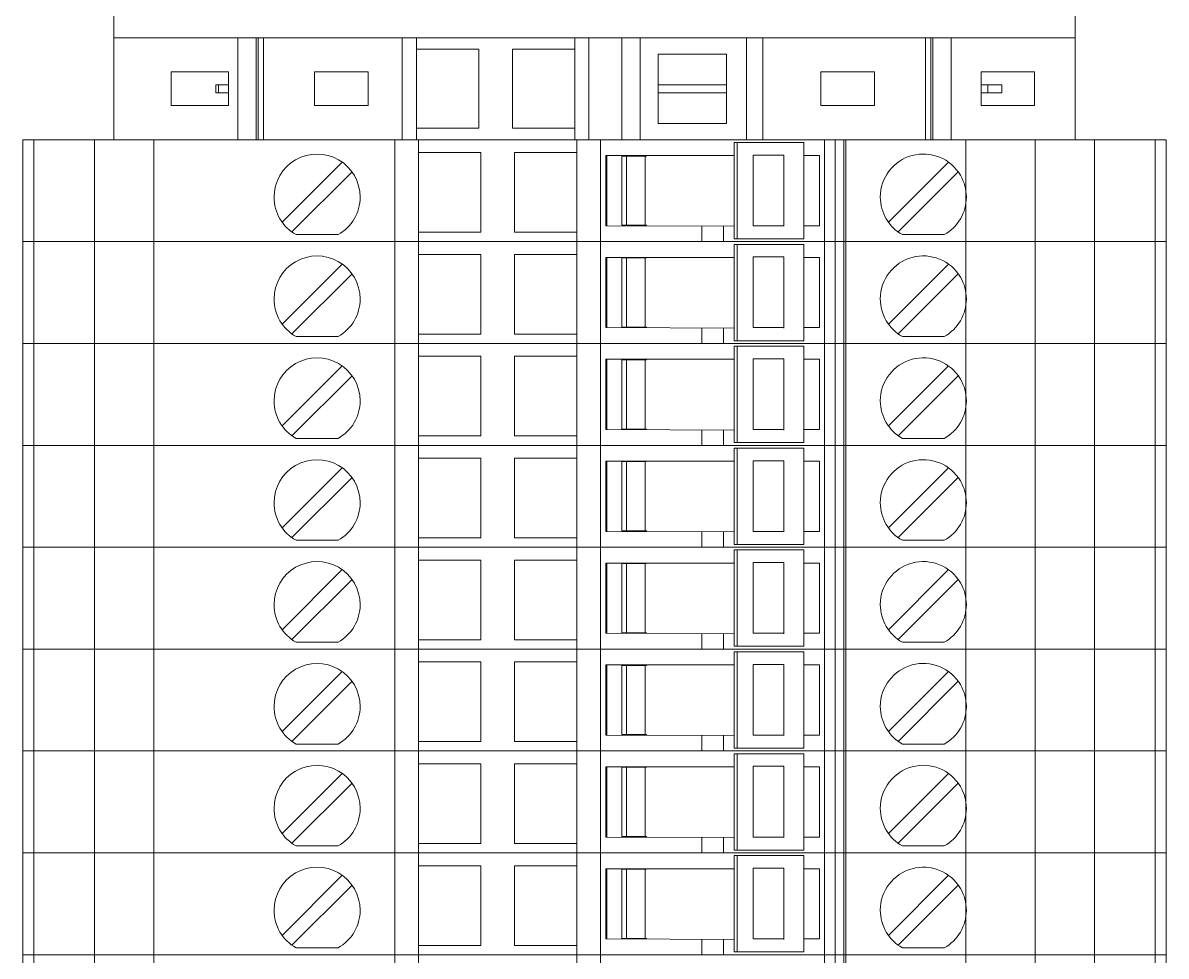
# Model space of a CAD drawing. Header units: millimetres. Extents: x 1880 to 4113, y 771 to 2990.
# Drawn here: x 3131.2 to 3189, y 1648.5 to 1695.7 of the extents above; entities that cross this region are included whole.
import ezdxf

# ---------------------------------------------------------------- set-up
doc = ezdxf.new("R2010")
doc.units = ezdxf.units.MM
doc.layers.add('000-PI-Oprema', color=30, linetype='Continuous', lineweight=5)

msp = doc.modelspace()

# ---------------------------------------------------------------- linework, layer by layer
at = {"color": 0, "linetype": 'ByBlock', "lineweight": 0, "ltscale": 0.25}
msp.add_lwpolyline([(3135.772, 1697.113), (3135.772, 1689.763), (3184.372, 1689.763), (3184.372, 1697.113), (3135.772, 1697.113)], dxfattribs=at)
at = {"layer": '000-PI-Oprema', "color": 0, "linetype": 'ByBlock', "lineweight": 0}
for p, q in [((3135.772, 1697.113), (3135.772, 1689.763)), ((3184.372, 1689.763), (3184.372, 1697.113)), ((3142.037, 1694.913), (3135.772, 1694.913)), ((3142.037, 1689.763), (3142.037, 1694.913)), ((3142.974, 1694.913), (3142.037, 1694.913)), ((3142.974, 1689.763), (3142.974, 1694.913)), ((3143.074, 1694.913), (3142.974, 1694.913)), ((3143.074, 1694.913), (3143.074, 1689.763)), ((3143.332, 1694.913), (3143.074, 1694.913)), ((3143.332, 1694.913), (3143.332, 1689.763)), ((3150.353, 1694.913), (3143.332, 1694.913)), ((3150.353, 1694.913), (3151.072, 1694.913)), ((3150.353, 1689.763), (3150.353, 1694.913)), ((3151.072, 1694.338), (3151.072, 1694.913)), ((3151.072, 1694.913), (3159.072, 1694.913)), ((3159.072, 1694.913), (3159.072, 1694.338)), ((3159.072, 1694.913), (3159.79, 1694.913)), ((3159.79, 1694.913), (3161.462, 1694.913)), ((3159.79, 1689.763), (3159.79, 1694.913)), ((3162.387, 1694.913), (3161.462, 1694.913)), ((3161.462, 1694.913), (3161.462, 1689.763)), ((3167.761, 1694.913), (3162.387, 1694.913)), ((3162.387, 1694.913), (3162.387, 1689.763)), ((3167.761, 1694.913), (3167.761, 1689.763)), ((3168.582, 1694.913), (3167.761, 1694.913)), ((3168.582, 1689.763), (3168.582, 1694.913)), ((3168.582, 1694.913), (3176.812, 1694.913)), ((3176.812, 1694.913), (3176.812, 1689.763)), ((3176.812, 1694.913), (3177.07, 1694.913)), ((3177.07, 1689.763), (3177.07, 1694.913)), ((3177.07, 1694.913), (3177.17, 1694.913)), ((3178.107, 1694.913), (3177.17, 1694.913)), ((3177.17, 1689.763), (3177.17, 1694.913)), ((3178.107, 1694.913), (3184.372, 1694.913)), ((3178.107, 1689.763), (3178.107, 1694.913)), ((3151.072, 1690.338), (3151.072, 1694.338)), ((3151.072, 1694.338), (3154.222, 1694.338)), ((3154.222, 1694.338), (3154.222, 1690.338)), ((3155.922, 1694.338), (3159.072, 1694.338)), ((3155.922, 1690.338), (3155.922, 1694.338)), ((3159.072, 1694.338), (3159.072, 1690.338)), ((3163.297, 1694.088), (3166.747, 1694.088)), ((3163.297, 1692.538), (3163.297, 1694.088)), ((3166.747, 1694.088), (3166.747, 1692.538)), ((3138.672, 1691.488), (3138.672, 1693.188)), ((3138.672, 1693.188), (3141.572, 1693.188)), ((3141.572, 1693.188), (3141.572, 1692.538)), ((3145.922, 1693.188), (3148.622, 1693.188)), ((3145.922, 1691.488), (3145.922, 1693.188)), ((3148.622, 1693.188), (3148.622, 1691.488)), ((3171.522, 1693.188), (3174.222, 1693.188)), ((3171.522, 1691.488), (3171.522, 1693.188)), ((3174.222, 1693.188), (3174.222, 1691.488)), ((3179.622, 1692.538), (3179.622, 1693.188)), ((3179.622, 1693.188), (3182.322, 1693.188)), ((3182.322, 1693.188), (3182.322, 1691.488)), ((3141.057, 1692.538), (3140.927, 1692.538)), ((3140.927, 1692.138), (3140.927, 1692.538)), ((3141.057, 1692.538), (3141.057, 1692.138)), ((3141.057, 1692.538), (3141.572, 1692.538)), ((3141.572, 1692.538), (3141.572, 1692.138)), ((3163.297, 1692.538), (3166.747, 1692.538)), ((3163.297, 1692.138), (3163.297, 1692.538)), ((3166.747, 1692.538), (3166.747, 1692.138)), ((3179.622, 1692.138), (3179.622, 1692.538)), ((3179.622, 1692.538), (3179.957, 1692.538)), ((3179.957, 1692.538), (3179.957, 1692.138)), ((3180.657, 1692.538), (3179.957, 1692.538)), ((3180.657, 1692.538), (3180.657, 1692.138)), ((3141.057, 1692.138), (3140.927, 1692.138)), ((3141.057, 1692.138), (3141.572, 1692.138)), ((3141.572, 1692.138), (3141.572, 1691.488)), ((3163.297, 1692.138), (3166.747, 1692.138)), ((3163.297, 1690.588), (3163.297, 1692.138)), ((3166.747, 1692.138), (3166.747, 1690.588)), ((3179.622, 1692.138), (3179.957, 1692.138)), ((3179.622, 1691.488), (3179.622, 1692.138)), ((3180.657, 1692.138), (3179.957, 1692.138)), ((3141.572, 1691.488), (3138.672, 1691.488)), ((3148.622, 1691.488), (3145.922, 1691.488)), ((3174.222, 1691.488), (3171.522, 1691.488)), ((3182.322, 1691.488), (3179.622, 1691.488)), ((3154.222, 1690.338), (3151.072, 1690.338)), ((3151.072, 1689.763), (3151.072, 1690.338)), ((3159.072, 1690.338), (3155.922, 1690.338)), ((3159.072, 1690.338), (3159.072, 1689.763)), ((3166.747, 1690.588), (3163.297, 1690.588)), ((3131.172, 1689.763), (3131.855, 1689.763)), ((3131.172, 1689.763), (3149.972, 1689.763)), ((3131.172, 1689.763), (3131.172, 1684.613)), ((3131.719, 1684.613), (3131.719, 1689.763)), ((3134.796, 1689.763), (3134.796, 1684.613)), ((3137.796, 1689.763), (3137.796, 1684.613)), ((3142.974, 1689.763), (3142.037, 1689.763)), ((3143.074, 1689.763), (3142.974, 1689.763)), ((3143.332, 1689.763), (3143.074, 1689.763)), ((3149.972, 1689.763), (3151.172, 1689.763)), ((3149.972, 1689.763), (3149.972, 1684.613)), ((3150.353, 1689.763), (3151.072, 1689.763)), ((3151.172, 1689.763), (3151.172, 1689.763)), ((3159.172, 1689.763), (3151.172, 1689.763)), ((3151.172, 1689.763), (3151.172, 1684.613)), ((3159.172, 1689.763), (3159.172, 1689.763)), ((3159.172, 1689.763), (3160.372, 1689.763)), ((3159.172, 1684.613), (3159.172, 1689.763)), ((3160.372, 1689.763), (3178.572, 1689.763)), ((3160.372, 1684.613), (3160.372, 1689.763)), ((3164.972, 1689.763), (3164.972, 1689.763)), ((3167.13, 1689.623), (3167.288, 1689.623)), ((3167.13, 1689.623), (3167.13, 1688.938)), ((3167.288, 1684.753), (3167.288, 1689.623)), ((3167.288, 1689.623), (3170.659, 1689.623)), ((3170.022, 1689.763), (3170.022, 1689.763)), ((3170.659, 1689.623), (3170.659, 1689.623)), ((3170.659, 1689.623), (3170.659, 1684.753)), ((3171.702, 1689.763), (3171.702, 1684.613)), ((3172.245, 1684.613), (3172.245, 1689.763)), ((3172.672, 1689.763), (3172.672, 1689.763)), ((3172.672, 1684.613), (3172.672, 1689.763)), ((3172.772, 1689.763), (3172.772, 1684.613)), ((3188.972, 1689.763), (3178.572, 1689.763)), ((3178.848, 1689.763), (3178.848, 1684.613)), ((3182.348, 1689.763), (3182.348, 1684.613)), ((3185.348, 1689.763), (3185.348, 1684.613)), ((3188.424, 1684.613), (3188.424, 1689.763)), ((3188.972, 1689.763), (3188.972, 1684.613)), ((3151.172, 1689.113), (3151.172, 1689.113)), ((3151.172, 1689.113), (3154.322, 1689.113)), ((3154.322, 1689.113), (3154.322, 1689.113)), ((3154.322, 1689.113), (3154.322, 1685.088)), ((3156.022, 1689.113), (3159.172, 1689.113)), ((3156.022, 1689.113), (3156.022, 1689.113)), ((3156.022, 1685.088), (3156.022, 1689.113)), ((3159.172, 1689.113), (3159.172, 1689.113)), ((3160.647, 1688.963), (3160.647, 1685.413)), ((3160.647, 1688.963), (3167.13, 1688.963)), ((3160.647, 1688.963), (3160.647, 1688.963)), ((3160.697, 1685.413), (3160.697, 1688.963)), ((3161.447, 1688.938), (3161.447, 1688.938)), ((3161.447, 1688.938), (3161.697, 1688.938)), ((3161.447, 1688.938), (3161.447, 1685.438)), ((3161.697, 1688.963), (3161.697, 1685.413)), ((3161.697, 1688.938), (3162.697, 1688.938)), ((3162.634, 1688.938), (3162.634, 1685.438)), ((3162.697, 1688.938), (3162.697, 1688.963)), ((3167.13, 1685.438), (3167.13, 1688.938)), ((3168.243, 1688.988), (3168.086, 1688.988)), ((3168.086, 1688.938), (3168.086, 1688.988)), ((3168.086, 1685.413), (3168.086, 1688.938)), ((3169.652, 1688.988), (3168.243, 1688.988)), ((3169.652, 1688.988), (3169.652, 1685.388)), ((3170.659, 1688.963), (3171.447, 1688.963)), ((3171.447, 1688.963), (3171.447, 1685.413)), ((3171.447, 1688.963), (3171.447, 1688.963)), ((3147.317, 1688.629), (3144.282, 1685.593)), ((3177.967, 1688.629), (3174.932, 1685.593)), ((3177.967, 1688.629), (3177.967, 1688.629)), ((3144.776, 1685.098), (3147.812, 1688.134)), ((3149.972, 1688.163), (3149.972, 1688.163)), ((3149.972, 1685.563), (3149.972, 1688.163)), ((3172.772, 1688.163), (3172.772, 1685.563)), ((3172.772, 1688.163), (3172.772, 1688.163)), ((3175.426, 1685.098), (3178.462, 1688.134)), ((3178.462, 1688.134), (3178.462, 1688.134)), ((3149.972, 1685.563), (3149.972, 1685.563)), ((3172.772, 1685.563), (3172.772, 1685.563)), ((3174.932, 1685.593), (3174.932, 1685.593)), ((3144.988, 1684.963), (3144.988, 1684.963)), ((3147.106, 1684.963), (3144.988, 1684.963)), ((3147.106, 1684.963), (3147.106, 1684.963)), ((3151.172, 1685.088), (3151.172, 1685.088)), ((3154.322, 1685.088), (3151.172, 1685.088)), ((3154.322, 1685.088), (3154.322, 1685.088)), ((3156.022, 1685.088), (3156.022, 1685.088)), ((3159.172, 1685.088), (3156.022, 1685.088)), ((3159.172, 1685.088), (3159.172, 1685.088)), ((3160.647, 1685.413), (3160.647, 1685.413)), ((3160.647, 1685.413), (3167.13, 1685.388)), ((3161.447, 1685.438), (3161.697, 1685.438)), ((3161.447, 1685.438), (3161.447, 1685.438)), ((3161.697, 1685.438), (3162.697, 1685.438)), ((3162.697, 1685.413), (3162.697, 1685.438)), ((3165.497, 1684.613), (3165.5, 1685.395)), ((3166.597, 1685.39), (3166.597, 1684.613)), ((3167.13, 1684.753), (3167.13, 1685.438)), ((3168.086, 1685.413), (3169.652, 1685.413)), ((3170.659, 1685.413), (3171.447, 1685.413)), ((3171.447, 1685.413), (3171.447, 1685.413)), ((3175.426, 1685.098), (3175.426, 1685.098)), ((3175.638, 1684.963), (3175.638, 1684.963)), ((3175.638, 1684.963), (3177.756, 1684.963)), ((3177.756, 1684.963), (3177.756, 1684.963)), ((3131.172, 1684.613), (3149.972, 1684.613)), ((3131.172, 1684.613), (3131.855, 1684.613)), ((3131.172, 1684.613), (3149.972, 1684.613)), ((3131.172, 1684.613), (3131.172, 1679.463)), ((3131.719, 1679.463), (3131.719, 1684.613)), ((3134.796, 1684.613), (3134.796, 1679.463)), ((3137.796, 1684.613), (3137.796, 1679.463)), ((3149.972, 1684.613), (3151.172, 1684.613)), ((3149.972, 1684.613), (3151.172, 1684.613)), ((3149.972, 1684.613), (3149.972, 1679.463)), ((3159.172, 1684.613), (3151.172, 1684.613)), ((3151.172, 1684.613), (3151.172, 1684.613)), ((3151.172, 1684.613), (3151.172, 1684.613)), ((3159.172, 1684.613), (3151.172, 1684.613)), ((3151.172, 1684.613), (3151.172, 1679.463)), ((3159.172, 1684.613), (3160.372, 1684.613)), ((3159.172, 1684.613), (3159.172, 1684.613)), ((3159.172, 1684.613), (3159.172, 1684.613)), ((3159.172, 1684.613), (3160.372, 1684.613)), ((3159.172, 1679.463), (3159.172, 1684.613)), ((3160.372, 1684.613), (3165.497, 1684.613)), ((3160.372, 1684.613), (3178.572, 1684.613)), ((3160.372, 1679.463), (3160.372, 1684.613)), ((3164.972, 1684.613), (3164.972, 1684.613)), ((3164.972, 1684.613), (3164.972, 1684.613)), ((3166.593, 1684.613), (3165.497, 1684.613)), ((3165.497, 1684.613), (3165.497, 1684.613)), ((3166.597, 1684.613), (3166.593, 1684.613)), ((3166.597, 1684.613), (3188.972, 1684.613)), ((3166.597, 1684.613), (3166.597, 1684.613)), ((3167.13, 1684.753), (3167.288, 1684.753)), ((3167.13, 1684.473), (3167.288, 1684.473)), ((3167.13, 1684.473), (3167.13, 1683.788)), ((3167.288, 1684.753), (3170.659, 1684.753)), ((3167.288, 1679.603), (3167.288, 1684.473)), ((3167.288, 1684.473), (3170.659, 1684.473)), ((3170.022, 1684.613), (3170.022, 1684.613)), ((3170.022, 1684.613), (3170.022, 1684.613)), ((3170.659, 1684.753), (3170.659, 1684.753)), ((3170.659, 1684.473), (3170.659, 1684.473)), ((3170.659, 1684.473), (3170.659, 1679.603)), ((3171.702, 1684.613), (3171.702, 1679.463)), ((3172.245, 1679.463), (3172.245, 1684.613)), ((3172.672, 1684.613), (3172.672, 1684.613)), ((3172.672, 1684.613), (3172.672, 1684.613)), ((3172.672, 1679.463), (3172.672, 1684.613)), ((3172.772, 1684.613), (3172.772, 1679.463)), ((3188.972, 1684.613), (3178.572, 1684.613)), ((3178.848, 1684.613), (3178.848, 1679.463)), ((3182.348, 1684.613), (3182.348, 1679.463)), ((3185.348, 1684.613), (3185.348, 1679.463)), ((3188.424, 1679.463), (3188.424, 1684.613)), ((3188.972, 1684.613), (3188.972, 1679.463)), ((3151.172, 1683.963), (3151.172, 1683.963)), ((3151.172, 1683.963), (3154.322, 1683.963)), ((3154.322, 1683.963), (3154.322, 1683.963)), ((3154.322, 1683.963), (3154.322, 1679.938)), ((3156.022, 1683.963), (3159.172, 1683.963)), ((3156.022, 1683.963), (3156.022, 1683.963)), ((3156.022, 1679.938), (3156.022, 1683.963)), ((3159.172, 1683.963), (3159.172, 1683.963)), ((3160.647, 1683.813), (3160.647, 1680.263)), ((3160.647, 1683.813), (3167.13, 1683.813)), ((3160.647, 1683.813), (3160.647, 1683.813)), ((3160.697, 1680.263), (3160.697, 1683.813)), ((3161.447, 1683.788), (3161.447, 1683.788)), ((3161.447, 1683.788), (3161.697, 1683.788)), ((3161.447, 1683.788), (3161.447, 1680.288)), ((3161.697, 1683.813), (3161.697, 1680.263)), ((3161.697, 1683.788), (3162.697, 1683.788)), ((3162.634, 1683.788), (3162.634, 1680.288)), ((3162.697, 1683.788), (3162.697, 1683.813)), ((3167.13, 1680.288), (3167.13, 1683.788)), ((3168.243, 1683.838), (3168.086, 1683.838)), ((3168.086, 1683.788), (3168.086, 1683.838)), ((3168.086, 1680.263), (3168.086, 1683.788)), ((3169.652, 1683.838), (3168.243, 1683.838)), ((3169.652, 1683.838), (3169.652, 1680.238)), ((3170.659, 1683.813), (3171.447, 1683.813)), ((3171.447, 1683.813), (3171.447, 1680.263)), ((3171.447, 1683.813), (3171.447, 1683.813)), ((3147.317, 1683.479), (3144.282, 1680.443)), ((3177.967, 1683.479), (3174.932, 1680.443)), ((3177.967, 1683.479), (3177.967, 1683.479)), ((3144.776, 1679.948), (3147.812, 1682.984)), ((3149.972, 1683.013), (3149.972, 1683.013)), ((3149.972, 1680.413), (3149.972, 1683.013)), ((3172.772, 1683.013), (3172.772, 1680.413)), ((3172.772, 1683.013), (3172.772, 1683.013)), ((3175.426, 1679.948), (3178.462, 1682.984)), ((3178.462, 1682.984), (3178.462, 1682.984)), ((3149.972, 1680.413), (3149.972, 1680.413)), ((3160.647, 1680.263), (3160.647, 1680.263)), ((3160.647, 1680.263), (3167.13, 1680.238)), ((3161.447, 1680.288), (3161.697, 1680.288)), ((3161.447, 1680.288), (3161.447, 1680.288)), ((3161.697, 1680.288), (3162.697, 1680.288)), ((3162.697, 1680.263), (3162.697, 1680.288)), ((3167.13, 1679.603), (3167.13, 1680.288)), ((3168.086, 1680.263), (3169.652, 1680.263)), ((3170.659, 1680.263), (3171.447, 1680.263)), ((3171.447, 1680.263), (3171.447, 1680.263)), ((3172.772, 1680.413), (3172.772, 1680.413)), ((3174.932, 1680.443), (3174.932, 1680.443)), ((3144.988, 1679.813), (3144.988, 1679.813)), ((3147.106, 1679.813), (3144.988, 1679.813)), ((3147.106, 1679.813), (3147.106, 1679.813)), ((3151.172, 1679.938), (3151.172, 1679.938)), ((3154.322, 1679.938), (3151.172, 1679.938)), ((3154.322, 1679.938), (3154.322, 1679.938)), ((3156.022, 1679.938), (3156.022, 1679.938)), ((3159.172, 1679.938), (3156.022, 1679.938)), ((3159.172, 1679.938), (3159.172, 1679.938)), ((3165.497, 1679.463), (3165.5, 1680.245)), ((3166.597, 1680.24), (3166.597, 1679.463)), ((3175.426, 1679.948), (3175.426, 1679.948)), ((3175.638, 1679.813), (3175.638, 1679.813)), ((3175.638, 1679.813), (3177.756, 1679.813)), ((3177.756, 1679.813), (3177.756, 1679.813)), ((3131.172, 1679.463), (3149.972, 1679.463)), ((3131.172, 1679.463), (3131.855, 1679.463)), ((3131.172, 1679.463), (3149.972, 1679.463)), ((3131.172, 1679.463), (3131.172, 1674.313)), ((3131.719, 1674.313), (3131.719, 1679.463)), ((3134.796, 1679.463), (3134.796, 1674.313)), ((3137.796, 1679.463), (3137.796, 1674.313)), ((3149.972, 1679.463), (3151.172, 1679.463)), ((3149.972, 1679.463), (3151.172, 1679.463)), ((3149.972, 1679.463), (3149.972, 1674.313)), ((3159.172, 1679.463), (3151.172, 1679.463)), ((3151.172, 1679.463), (3151.172, 1679.463)), ((3151.172, 1679.463), (3151.172, 1679.463)), ((3159.172, 1679.463), (3151.172, 1679.463)), ((3151.172, 1679.463), (3151.172, 1674.313)), ((3159.172, 1679.463), (3160.372, 1679.463)), ((3159.172, 1679.463), (3159.172, 1679.463)), ((3159.172, 1679.463), (3159.172, 1679.463)), ((3159.172, 1679.463), (3160.372, 1679.463)), ((3159.172, 1674.313), (3159.172, 1679.463)), ((3160.372, 1679.463), (3165.497, 1679.463)), ((3160.372, 1679.463), (3178.572, 1679.463)), ((3160.372, 1674.313), (3160.372, 1679.463)), ((3164.972, 1679.463), (3164.972, 1679.463)), ((3164.972, 1679.463), (3164.972, 1679.463)), ((3166.593, 1679.463), (3165.497, 1679.463)), ((3165.497, 1679.463), (3165.497, 1679.463)), ((3166.597, 1679.463), (3166.593, 1679.463)), ((3166.597, 1679.463), (3188.972, 1679.463)), ((3166.597, 1679.463), (3166.597, 1679.463)), ((3167.13, 1679.603), (3167.288, 1679.603)), ((3167.13, 1679.323), (3167.288, 1679.323)), ((3167.13, 1679.323), (3167.13, 1678.638)), ((3167.288, 1679.603), (3170.659, 1679.603)), ((3167.288, 1674.453), (3167.288, 1679.323)), ((3167.288, 1679.323), (3170.659, 1679.323)), ((3170.022, 1679.463), (3170.022, 1679.463)), ((3170.022, 1679.463), (3170.022, 1679.463)), ((3170.659, 1679.603), (3170.659, 1679.603)), ((3170.659, 1679.323), (3170.659, 1679.323)), ((3170.659, 1679.323), (3170.659, 1674.453)), ((3171.702, 1679.463), (3171.702, 1674.313)), ((3172.245, 1674.313), (3172.245, 1679.463)), ((3172.672, 1679.463), (3172.672, 1679.463)), ((3172.672, 1679.463), (3172.672, 1679.463)), ((3172.672, 1674.313), (3172.672, 1679.463)), ((3172.772, 1679.463), (3172.772, 1674.313)), ((3188.972, 1679.463), (3178.572, 1679.463)), ((3178.848, 1679.463), (3178.848, 1674.313)), ((3182.348, 1679.463), (3182.348, 1674.313)), ((3185.348, 1679.463), (3185.348, 1674.313)), ((3188.424, 1674.313), (3188.424, 1679.463)), ((3188.972, 1679.463), (3188.972, 1674.313)), ((3151.172, 1678.813), (3151.172, 1678.813)), ((3151.172, 1678.813), (3154.322, 1678.813)), ((3154.322, 1678.813), (3154.322, 1678.813)), ((3154.322, 1678.813), (3154.322, 1674.788)), ((3156.022, 1678.813), (3159.172, 1678.813)), ((3156.022, 1678.813), (3156.022, 1678.813)), ((3156.022, 1674.788), (3156.022, 1678.813)), ((3159.172, 1678.813), (3159.172, 1678.813)), ((3160.647, 1678.663), (3160.647, 1675.113)), ((3160.647, 1678.663), (3167.13, 1678.663)), ((3160.647, 1678.663), (3160.647, 1678.663)), ((3160.697, 1675.113), (3160.697, 1678.663)), ((3161.447, 1678.638), (3161.447, 1678.638)), ((3161.447, 1678.638), (3161.697, 1678.638)), ((3161.447, 1678.638), (3161.447, 1675.138)), ((3161.697, 1678.663), (3161.697, 1675.113)), ((3161.697, 1678.638), (3162.697, 1678.638)), ((3162.634, 1678.638), (3162.634, 1675.138)), ((3162.697, 1678.638), (3162.697, 1678.663)), ((3167.13, 1675.138), (3167.13, 1678.638)), ((3168.243, 1678.688), (3168.086, 1678.688)), ((3168.086, 1678.638), (3168.086, 1678.688)), ((3168.086, 1675.113), (3168.086, 1678.638)), ((3169.652, 1678.688), (3168.243, 1678.688)), ((3169.652, 1678.688), (3169.652, 1675.088)), ((3170.659, 1678.663), (3171.447, 1678.663)), ((3171.447, 1678.663), (3171.447, 1675.113)), ((3171.447, 1678.663), (3171.447, 1678.663)), ((3147.317, 1678.329), (3144.282, 1675.293)), ((3177.967, 1678.329), (3174.932, 1675.293)), ((3177.967, 1678.329), (3177.967, 1678.329)), ((3144.776, 1674.798), (3147.812, 1677.834)), ((3149.972, 1677.863), (3149.972, 1677.863)), ((3149.972, 1675.263), (3149.972, 1677.863)), ((3172.772, 1677.863), (3172.772, 1675.263)), ((3172.772, 1677.863), (3172.772, 1677.863)), ((3175.426, 1674.798), (3178.462, 1677.834)), ((3178.462, 1677.834), (3178.462, 1677.834)), ((3149.972, 1675.263), (3149.972, 1675.263)), ((3160.647, 1675.113), (3160.647, 1675.113)), ((3160.647, 1675.113), (3167.13, 1675.088)), ((3161.447, 1675.138), (3161.697, 1675.138)), ((3161.447, 1675.138), (3161.447, 1675.138)), ((3161.697, 1675.138), (3162.697, 1675.138)), ((3162.697, 1675.113), (3162.697, 1675.138)), ((3165.497, 1674.313), (3165.5, 1675.095)), ((3166.597, 1675.09), (3166.597, 1674.313)), ((3167.13, 1674.453), (3167.13, 1675.138)), ((3168.086, 1675.113), (3169.652, 1675.113)), ((3170.659, 1675.113), (3171.447, 1675.113)), ((3171.447, 1675.113), (3171.447, 1675.113)), ((3172.772, 1675.263), (3172.772, 1675.263)), ((3174.932, 1675.293), (3174.932, 1675.293)), ((3144.988, 1674.663), (3144.988, 1674.663)), ((3147.106, 1674.663), (3144.988, 1674.663)), ((3147.106, 1674.663), (3147.106, 1674.663)), ((3151.172, 1674.788), (3151.172, 1674.788)), ((3154.322, 1674.788), (3151.172, 1674.788)), ((3154.322, 1674.788), (3154.322, 1674.788)), ((3156.022, 1674.788), (3156.022, 1674.788)), ((3159.172, 1674.788), (3156.022, 1674.788)), ((3159.172, 1674.788), (3159.172, 1674.788)), ((3175.426, 1674.798), (3175.426, 1674.798)), ((3175.638, 1674.663), (3175.638, 1674.663)), ((3175.638, 1674.663), (3177.756, 1674.663)), ((3177.756, 1674.663), (3177.756, 1674.663)), ((3131.172, 1674.313), (3149.972, 1674.313)), ((3131.172, 1674.313), (3131.855, 1674.313)), ((3131.172, 1674.313), (3149.972, 1674.313)), ((3131.172, 1674.313), (3131.172, 1669.163)), ((3131.719, 1669.163), (3131.719, 1674.313)), ((3134.796, 1674.313), (3134.796, 1669.163)), ((3137.796, 1674.313), (3137.796, 1669.163)), ((3149.972, 1674.313), (3151.172, 1674.313)), ((3149.972, 1674.313), (3151.172, 1674.313)), ((3149.972, 1674.313), (3149.972, 1669.163)), ((3159.172, 1674.313), (3151.172, 1674.313)), ((3151.172, 1674.313), (3151.172, 1674.313)), ((3151.172, 1674.313), (3151.172, 1674.313)), ((3159.172, 1674.313), (3151.172, 1674.313)), ((3151.172, 1674.313), (3151.172, 1669.163)), ((3159.172, 1674.313), (3160.372, 1674.313)), ((3159.172, 1674.313), (3159.172, 1674.313)), ((3159.172, 1674.313), (3159.172, 1674.313)), ((3159.172, 1674.313), (3160.372, 1674.313)), ((3159.172, 1669.163), (3159.172, 1674.313)), ((3160.372, 1674.313), (3165.497, 1674.313)), ((3160.372, 1674.313), (3178.572, 1674.313)), ((3160.372, 1669.163), (3160.372, 1674.313)), ((3164.972, 1674.313), (3164.972, 1674.313)), ((3164.972, 1674.313), (3164.972, 1674.313)), ((3166.593, 1674.313), (3165.497, 1674.313)), ((3165.497, 1674.313), (3165.497, 1674.313)), ((3166.597, 1674.313), (3166.593, 1674.313)), ((3166.597, 1674.313), (3188.972, 1674.313)), ((3166.597, 1674.313), (3166.597, 1674.313)), ((3167.13, 1674.453), (3167.288, 1674.453)), ((3167.13, 1674.173), (3167.288, 1674.173)), ((3167.13, 1674.173), (3167.13, 1673.488)), ((3167.288, 1674.453), (3170.659, 1674.453)), ((3167.288, 1669.303), (3167.288, 1674.173)), ((3167.288, 1674.173), (3170.659, 1674.173)), ((3170.022, 1674.313), (3170.022, 1674.313)), ((3170.022, 1674.313), (3170.022, 1674.313)), ((3170.659, 1674.453), (3170.659, 1674.453)), ((3170.659, 1674.173), (3170.659, 1674.173)), ((3170.659, 1674.173), (3170.659, 1669.303)), ((3171.702, 1674.313), (3171.702, 1669.163)), ((3172.245, 1669.163), (3172.245, 1674.313)), ((3172.672, 1674.313), (3172.672, 1674.313)), ((3172.672, 1674.313), (3172.672, 1674.313)), ((3172.672, 1669.163), (3172.672, 1674.313)), ((3172.772, 1674.313), (3172.772, 1669.163)), ((3188.972, 1674.313), (3178.572, 1674.313)), ((3178.848, 1674.313), (3178.848, 1669.163)), ((3182.348, 1674.313), (3182.348, 1669.163)), ((3185.348, 1674.313), (3185.348, 1669.163)), ((3188.424, 1669.163), (3188.424, 1674.313)), ((3188.972, 1674.313), (3188.972, 1669.163)), ((3151.172, 1673.663), (3151.172, 1673.663)), ((3151.172, 1673.663), (3154.322, 1673.663)), ((3154.322, 1673.663), (3154.322, 1673.663)), ((3154.322, 1673.663), (3154.322, 1669.638)), ((3156.022, 1673.663), (3159.172, 1673.663)), ((3156.022, 1673.663), (3156.022, 1673.663)), ((3156.022, 1669.638), (3156.022, 1673.663)), ((3159.172, 1673.663), (3159.172, 1673.663)), ((3160.647, 1673.513), (3160.647, 1669.963)), ((3160.647, 1673.513), (3167.13, 1673.513)), ((3160.647, 1673.513), (3160.647, 1673.513)), ((3160.697, 1669.963), (3160.697, 1673.513)), ((3161.447, 1673.488), (3161.447, 1673.488)), ((3161.447, 1673.488), (3161.697, 1673.488)), ((3161.447, 1673.488), (3161.447, 1669.988)), ((3161.697, 1673.513), (3161.697, 1669.963)), ((3161.697, 1673.488), (3162.697, 1673.488)), ((3162.634, 1673.488), (3162.634, 1669.988)), ((3162.697, 1673.488), (3162.697, 1673.513)), ((3167.13, 1669.988), (3167.13, 1673.488)), ((3168.243, 1673.538), (3168.086, 1673.538)), ((3168.086, 1673.488), (3168.086, 1673.538)), ((3168.086, 1669.963), (3168.086, 1673.488)), ((3169.652, 1673.538), (3168.243, 1673.538)), ((3169.652, 1673.538), (3169.652, 1669.938)), ((3170.659, 1673.513), (3171.447, 1673.513)), ((3171.447, 1673.513), (3171.447, 1669.963)), ((3171.447, 1673.513), (3171.447, 1673.513)), ((3147.317, 1673.179), (3144.282, 1670.143)), ((3177.967, 1673.179), (3174.932, 1670.143)), ((3177.967, 1673.179), (3177.967, 1673.179)), ((3144.776, 1669.648), (3147.812, 1672.684)), ((3149.972, 1672.713), (3149.972, 1672.713)), ((3149.972, 1670.113), (3149.972, 1672.713)), ((3172.772, 1672.713), (3172.772, 1670.113)), ((3172.772, 1672.713), (3172.772, 1672.713)), ((3175.426, 1669.648), (3178.462, 1672.684)), ((3178.462, 1672.684), (3178.462, 1672.684)), ((3149.972, 1670.113), (3149.972, 1670.113)), ((3160.647, 1669.963), (3160.647, 1669.963)), ((3160.647, 1669.963), (3167.13, 1669.938)), ((3161.447, 1669.988), (3161.697, 1669.988)), ((3161.447, 1669.988), (3161.447, 1669.988)), ((3161.697, 1669.988), (3162.697, 1669.988)), ((3162.697, 1669.963), (3162.697, 1669.988)), ((3165.497, 1669.163), (3165.5, 1669.945)), ((3166.597, 1669.94), (3166.597, 1669.163)), ((3167.13, 1669.303), (3167.13, 1669.988)), ((3168.086, 1669.963), (3169.652, 1669.963)), ((3170.659, 1669.963), (3171.447, 1669.963)), ((3171.447, 1669.963), (3171.447, 1669.963)), ((3172.772, 1670.113), (3172.772, 1670.113)), ((3174.932, 1670.143), (3174.932, 1670.143)), ((3144.988, 1669.513), (3144.988, 1669.513)), ((3147.106, 1669.513), (3144.988, 1669.513)), ((3147.106, 1669.513), (3147.106, 1669.513)), ((3151.172, 1669.638), (3151.172, 1669.638)), ((3154.322, 1669.638), (3151.172, 1669.638)), ((3154.322, 1669.638), (3154.322, 1669.638)), ((3156.022, 1669.638), (3156.022, 1669.638)), ((3159.172, 1669.638), (3156.022, 1669.638)), ((3159.172, 1669.638), (3159.172, 1669.638)), ((3167.13, 1669.303), (3167.288, 1669.303)), ((3167.288, 1669.303), (3170.659, 1669.303)), ((3170.659, 1669.303), (3170.659, 1669.303)), ((3175.426, 1669.648), (3175.426, 1669.648)), ((3175.638, 1669.513), (3175.638, 1669.513)), ((3175.638, 1669.513), (3177.756, 1669.513)), ((3177.756, 1669.513), (3177.756, 1669.513)), ((3131.172, 1669.163), (3149.972, 1669.163)), ((3131.172, 1669.163), (3131.855, 1669.163)), ((3131.172, 1669.163), (3149.972, 1669.163)), ((3131.172, 1669.163), (3131.172, 1664.013)), ((3131.719, 1664.013), (3131.719, 1669.163)), ((3134.796, 1669.163), (3134.796, 1664.013)), ((3137.796, 1669.163), (3137.796, 1664.013)), ((3149.972, 1669.163), (3151.172, 1669.163)), ((3149.972, 1669.163), (3151.172, 1669.163)), ((3149.972, 1669.163), (3149.972, 1664.013)), ((3159.172, 1669.163), (3151.172, 1669.163)), ((3151.172, 1669.163), (3151.172, 1669.163)), ((3151.172, 1669.163), (3151.172, 1669.163)), ((3159.172, 1669.163), (3151.172, 1669.163)), ((3151.172, 1669.163), (3151.172, 1664.013)), ((3159.172, 1669.163), (3160.372, 1669.163)), ((3159.172, 1669.163), (3159.172, 1669.163)), ((3159.172, 1669.163), (3159.172, 1669.163)), ((3159.172, 1669.163), (3160.372, 1669.163)), ((3159.172, 1664.013), (3159.172, 1669.163)), ((3160.372, 1669.163), (3165.497, 1669.163)), ((3160.372, 1669.163), (3178.572, 1669.163)), ((3160.372, 1664.013), (3160.372, 1669.163)), ((3164.972, 1669.163), (3164.972, 1669.163)), ((3164.972, 1669.163), (3164.972, 1669.163)), ((3166.593, 1669.163), (3165.497, 1669.163)), ((3165.497, 1669.163), (3165.497, 1669.163)), ((3166.597, 1669.163), (3166.593, 1669.163)), ((3166.597, 1669.163), (3188.972, 1669.163)), ((3166.597, 1669.163), (3166.597, 1669.163)), ((3167.13, 1669.023), (3167.288, 1669.023)), ((3167.13, 1669.023), (3167.13, 1668.338)), ((3167.288, 1664.153), (3167.288, 1669.023)), ((3167.288, 1669.023), (3170.659, 1669.023)), ((3170.022, 1669.163), (3170.022, 1669.163)), ((3170.022, 1669.163), (3170.022, 1669.163)), ((3170.659, 1669.023), (3170.659, 1669.023)), ((3170.659, 1669.023), (3170.659, 1664.153)), ((3171.702, 1669.163), (3171.702, 1664.013)), ((3172.245, 1664.013), (3172.245, 1669.163)), ((3172.672, 1669.163), (3172.672, 1669.163)), ((3172.672, 1669.163), (3172.672, 1669.163)), ((3172.672, 1664.013), (3172.672, 1669.163)), ((3172.772, 1669.163), (3172.772, 1664.013)), ((3188.972, 1669.163), (3178.572, 1669.163)), ((3178.848, 1669.163), (3178.848, 1664.013)), ((3182.348, 1669.163), (3182.348, 1664.013)), ((3185.348, 1669.163), (3185.348, 1664.013)), ((3188.424, 1664.013), (3188.424, 1669.163)), ((3188.972, 1669.163), (3188.972, 1664.013)), ((3151.172, 1668.513), (3151.172, 1668.513)), ((3151.172, 1668.513), (3154.322, 1668.513)), ((3154.322, 1668.513), (3154.322, 1668.513)), ((3154.322, 1668.513), (3154.322, 1664.488)), ((3156.022, 1668.513), (3159.172, 1668.513)), ((3156.022, 1668.513), (3156.022, 1668.513)), ((3156.022, 1664.488), (3156.022, 1668.513)), ((3159.172, 1668.513), (3159.172, 1668.513)), ((3160.647, 1668.363), (3160.647, 1664.813)), ((3160.647, 1668.363), (3167.13, 1668.363)), ((3160.647, 1668.363), (3160.647, 1668.363)), ((3160.697, 1664.813), (3160.697, 1668.363)), ((3161.447, 1668.338), (3161.447, 1668.338)), ((3161.447, 1668.338), (3161.697, 1668.338)), ((3161.447, 1668.338), (3161.447, 1664.838)), ((3161.697, 1668.363), (3161.697, 1664.813)), ((3161.697, 1668.338), (3162.697, 1668.338)), ((3162.634, 1668.338), (3162.634, 1664.838)), ((3162.697, 1668.338), (3162.697, 1668.363)), ((3167.13, 1664.838), (3167.13, 1668.338)), ((3168.243, 1668.388), (3168.086, 1668.388)), ((3168.086, 1668.338), (3168.086, 1668.388)), ((3168.086, 1664.813), (3168.086, 1668.338)), ((3169.652, 1668.388), (3168.243, 1668.388)), ((3169.652, 1668.388), (3169.652, 1664.788)), ((3170.659, 1668.363), (3171.447, 1668.363)), ((3171.447, 1668.363), (3171.447, 1664.813)), ((3171.447, 1668.363), (3171.447, 1668.363)), ((3147.317, 1668.029), (3144.282, 1664.993)), ((3144.776, 1664.498), (3147.812, 1667.534)), ((3149.972, 1667.563), (3149.972, 1667.563)), ((3149.972, 1664.963), (3149.972, 1667.563)), ((3172.772, 1667.563), (3172.772, 1664.963)), ((3172.772, 1667.563), (3172.772, 1667.563)), ((3177.967, 1668.029), (3174.932, 1664.993)), ((3175.426, 1664.498), (3178.462, 1667.534)), ((3177.967, 1668.029), (3177.967, 1668.029)), ((3178.462, 1667.534), (3178.462, 1667.534)), ((3149.972, 1664.963), (3149.972, 1664.963)), ((3160.647, 1664.813), (3160.647, 1664.813)), ((3160.647, 1664.813), (3167.13, 1664.788)), ((3161.447, 1664.838), (3161.697, 1664.838)), ((3161.447, 1664.838), (3161.447, 1664.838)), ((3161.697, 1664.838), (3162.697, 1664.838)), ((3162.697, 1664.813), (3162.697, 1664.838)), ((3165.497, 1664.013), (3165.5, 1664.795)), ((3166.597, 1664.79), (3166.597, 1664.013)), ((3167.13, 1664.153), (3167.13, 1664.838)), ((3168.086, 1664.813), (3169.652, 1664.813)), ((3170.659, 1664.813), (3171.447, 1664.813)), ((3171.447, 1664.813), (3171.447, 1664.813)), ((3172.772, 1664.963), (3172.772, 1664.963)), ((3174.932, 1664.993), (3174.932, 1664.993)), ((3144.988, 1664.363), (3144.988, 1664.363)), ((3147.106, 1664.363), (3144.988, 1664.363)), ((3147.106, 1664.363), (3147.106, 1664.363)), ((3151.172, 1664.488), (3151.172, 1664.488)), ((3154.322, 1664.488), (3151.172, 1664.488)), ((3154.322, 1664.488), (3154.322, 1664.488)), ((3156.022, 1664.488), (3156.022, 1664.488)), ((3159.172, 1664.488), (3156.022, 1664.488)), ((3159.172, 1664.488), (3159.172, 1664.488)), ((3167.13, 1664.153), (3167.288, 1664.153)), ((3167.288, 1664.153), (3170.659, 1664.153)), ((3170.659, 1664.153), (3170.659, 1664.153)), ((3175.426, 1664.498), (3175.426, 1664.498)), ((3175.638, 1664.363), (3175.638, 1664.363)), ((3175.638, 1664.363), (3177.756, 1664.363)), ((3177.756, 1664.363), (3177.756, 1664.363)), ((3131.172, 1664.013), (3149.972, 1664.013)), ((3131.172, 1664.013), (3131.855, 1664.013)), ((3131.172, 1664.013), (3149.972, 1664.013)), ((3131.172, 1664.013), (3131.172, 1658.863)), ((3131.719, 1658.863), (3131.719, 1664.013)), ((3134.796, 1664.013), (3134.796, 1658.863)), ((3137.796, 1664.013), (3137.796, 1658.863)), ((3149.972, 1664.013), (3151.172, 1664.013)), ((3149.972, 1664.013), (3151.172, 1664.013)), ((3149.972, 1664.013), (3149.972, 1658.863)), ((3159.172, 1664.013), (3151.172, 1664.013)), ((3151.172, 1664.013), (3151.172, 1664.013)), ((3151.172, 1664.013), (3151.172, 1664.013)), ((3159.172, 1664.013), (3151.172, 1664.013)), ((3151.172, 1664.013), (3151.172, 1658.863)), ((3159.172, 1664.013), (3160.372, 1664.013)), ((3159.172, 1664.013), (3159.172, 1664.013)), ((3159.172, 1664.013), (3159.172, 1664.013)), ((3159.172, 1664.013), (3160.372, 1664.013)), ((3159.172, 1658.863), (3159.172, 1664.013)), ((3160.372, 1664.013), (3165.497, 1664.013)), ((3160.372, 1664.013), (3178.572, 1664.013)), ((3160.372, 1658.863), (3160.372, 1664.013)), ((3164.972, 1664.013), (3164.972, 1664.013)), ((3164.972, 1664.013), (3164.972, 1664.013)), ((3166.593, 1664.013), (3165.497, 1664.013)), ((3165.497, 1664.013), (3165.497, 1664.013)), ((3166.597, 1664.013), (3166.593, 1664.013)), ((3166.597, 1664.013), (3188.972, 1664.013)), ((3166.597, 1664.013), (3166.597, 1664.013)), ((3167.13, 1663.873), (3167.288, 1663.873)), ((3167.13, 1663.873), (3167.13, 1663.188)), ((3167.288, 1659.003), (3167.288, 1663.873)), ((3167.288, 1663.873), (3170.659, 1663.873)), ((3170.022, 1664.013), (3170.022, 1664.013)), ((3170.022, 1664.013), (3170.022, 1664.013)), ((3170.659, 1663.873), (3170.659, 1663.873)), ((3170.659, 1663.873), (3170.659, 1659.003)), ((3171.702, 1664.013), (3171.702, 1658.863)), ((3172.245, 1658.863), (3172.245, 1664.013)), ((3172.672, 1664.013), (3172.672, 1664.013)), ((3172.672, 1664.013), (3172.672, 1664.013)), ((3172.672, 1658.863), (3172.672, 1664.013)), ((3172.772, 1664.013), (3172.772, 1658.863)), ((3188.972, 1664.013), (3178.572, 1664.013)), ((3178.848, 1664.013), (3178.848, 1658.863)), ((3182.348, 1664.013), (3182.348, 1658.863)), ((3185.348, 1664.013), (3185.348, 1658.863)), ((3188.424, 1658.863), (3188.424, 1664.013)), ((3188.972, 1664.013), (3188.972, 1658.863)), ((3151.172, 1663.363), (3151.172, 1663.363)), ((3151.172, 1663.363), (3154.322, 1663.363)), ((3154.322, 1663.363), (3154.322, 1663.363)), ((3154.322, 1663.363), (3154.322, 1659.338)), ((3156.022, 1663.363), (3159.172, 1663.363)), ((3156.022, 1663.363), (3156.022, 1663.363)), ((3156.022, 1659.338), (3156.022, 1663.363)), ((3159.172, 1663.363), (3159.172, 1663.363)), ((3160.647, 1663.213), (3160.647, 1659.663)), ((3160.647, 1663.213), (3167.13, 1663.213)), ((3160.647, 1663.213), (3160.647, 1663.213)), ((3160.697, 1659.663), (3160.697, 1663.213)), ((3161.447, 1663.188), (3161.447, 1663.188)), ((3161.447, 1663.188), (3161.697, 1663.188)), ((3161.447, 1663.188), (3161.447, 1659.688)), ((3161.697, 1663.213), (3161.697, 1659.663)), ((3161.697, 1663.188), (3162.697, 1663.188)), ((3162.634, 1663.188), (3162.634, 1659.688)), ((3162.697, 1663.188), (3162.697, 1663.213)), ((3167.13, 1659.688), (3167.13, 1663.188)), ((3168.243, 1663.238), (3168.086, 1663.238)), ((3168.086, 1663.188), (3168.086, 1663.238)), ((3168.086, 1659.663), (3168.086, 1663.188)), ((3169.652, 1663.238), (3168.243, 1663.238)), ((3169.652, 1663.238), (3169.652, 1659.638)), ((3170.659, 1663.213), (3171.447, 1663.213)), ((3171.447, 1663.213), (3171.447, 1659.663)), ((3171.447, 1663.213), (3171.447, 1663.213)), ((3147.317, 1662.879), (3144.282, 1659.843)), ((3144.776, 1659.348), (3147.812, 1662.384)), ((3149.972, 1662.413), (3149.972, 1662.413)), ((3149.972, 1659.813), (3149.972, 1662.413)), ((3172.772, 1662.413), (3172.772, 1659.813)), ((3172.772, 1662.413), (3172.772, 1662.413)), ((3177.967, 1662.879), (3174.932, 1659.843)), ((3175.426, 1659.348), (3178.462, 1662.384)), ((3177.967, 1662.879), (3177.967, 1662.879)), ((3178.462, 1662.384), (3178.462, 1662.384)), ((3149.972, 1659.813), (3149.972, 1659.813)), ((3160.647, 1659.663), (3160.647, 1659.663)), ((3160.647, 1659.663), (3167.13, 1659.638)), ((3161.447, 1659.688), (3161.697, 1659.688)), ((3161.447, 1659.688), (3161.447, 1659.688)), ((3161.697, 1659.688), (3162.697, 1659.688)), ((3162.697, 1659.663), (3162.697, 1659.688)), ((3165.497, 1658.863), (3165.5, 1659.645)), ((3166.597, 1659.64), (3166.597, 1658.863)), ((3167.13, 1659.003), (3167.13, 1659.688)), ((3168.086, 1659.663), (3169.652, 1659.663)), ((3170.659, 1659.663), (3171.447, 1659.663)), ((3171.447, 1659.663), (3171.447, 1659.663)), ((3172.772, 1659.813), (3172.772, 1659.813)), ((3174.932, 1659.843), (3174.932, 1659.843)), ((3131.172, 1658.863), (3149.972, 1658.863)), ((3131.172, 1658.863), (3131.855, 1658.863)), ((3131.172, 1658.863), (3149.972, 1658.863)), ((3131.172, 1658.863), (3131.172, 1653.713)), ((3131.719, 1653.713), (3131.719, 1658.863)), ((3134.796, 1658.863), (3134.796, 1653.713)), ((3137.796, 1658.863), (3137.796, 1653.713)), ((3144.988, 1659.213), (3144.988, 1659.213)), ((3147.106, 1659.213), (3144.988, 1659.213)), ((3147.106, 1659.213), (3147.106, 1659.213)), ((3149.972, 1658.863), (3151.172, 1658.863)), ((3149.972, 1658.863), (3151.172, 1658.863)), ((3149.972, 1658.863), (3149.972, 1653.713)), ((3151.172, 1659.338), (3151.172, 1659.338)), ((3154.322, 1659.338), (3151.172, 1659.338)), ((3159.172, 1658.863), (3151.172, 1658.863)), ((3151.172, 1658.863), (3151.172, 1658.863)), ((3151.172, 1658.863), (3151.172, 1658.863)), ((3159.172, 1658.863), (3151.172, 1658.863)), ((3151.172, 1658.863), (3151.172, 1653.713)), ((3154.322, 1659.338), (3154.322, 1659.338)), ((3156.022, 1659.338), (3156.022, 1659.338)), ((3159.172, 1659.338), (3156.022, 1659.338)), ((3159.172, 1659.338), (3159.172, 1659.338)), ((3159.172, 1658.863), (3160.372, 1658.863)), ((3159.172, 1658.863), (3159.172, 1658.863)), ((3159.172, 1658.863), (3159.172, 1658.863)), ((3159.172, 1658.863), (3160.372, 1658.863)), ((3159.172, 1653.713), (3159.172, 1658.863)), ((3160.372, 1658.863), (3165.497, 1658.863)), ((3160.372, 1658.863), (3178.572, 1658.863)), ((3160.372, 1653.713), (3160.372, 1658.863)), ((3164.972, 1658.863), (3164.972, 1658.863)), ((3164.972, 1658.863), (3164.972, 1658.863)), ((3166.593, 1658.863), (3165.497, 1658.863)), ((3165.497, 1658.863), (3165.497, 1658.863)), ((3166.597, 1658.863), (3166.593, 1658.863)), ((3166.597, 1658.863), (3188.972, 1658.863)), ((3166.597, 1658.863), (3166.597, 1658.863)), ((3167.13, 1659.003), (3167.288, 1659.003)), ((3167.288, 1659.003), (3170.659, 1659.003)), ((3170.022, 1658.863), (3170.022, 1658.863)), ((3170.022, 1658.863), (3170.022, 1658.863)), ((3170.659, 1659.003), (3170.659, 1659.003)), ((3171.702, 1658.863), (3171.702, 1653.713)), ((3172.245, 1653.713), (3172.245, 1658.863)), ((3172.672, 1658.863), (3172.672, 1658.863)), ((3172.672, 1658.863), (3172.672, 1658.863)), ((3172.672, 1653.713), (3172.672, 1658.863)), ((3172.772, 1658.863), (3172.772, 1653.713)), ((3175.426, 1659.348), (3175.426, 1659.348)), ((3175.638, 1659.213), (3175.638, 1659.213)), ((3175.638, 1659.213), (3177.756, 1659.213)), ((3177.756, 1659.213), (3177.756, 1659.213)), ((3188.972, 1658.863), (3178.572, 1658.863)), ((3178.848, 1658.863), (3178.848, 1653.713)), ((3182.348, 1658.863), (3182.348, 1653.713)), ((3185.348, 1658.863), (3185.348, 1653.713)), ((3188.424, 1653.713), (3188.424, 1658.863)), ((3188.972, 1658.863), (3188.972, 1653.713)), ((3167.13, 1658.723), (3167.288, 1658.723)), ((3167.13, 1658.723), (3167.13, 1658.038)), ((3167.288, 1653.853), (3167.288, 1658.723)), ((3167.288, 1658.723), (3170.659, 1658.723)), ((3170.659, 1658.723), (3170.659, 1658.723)), ((3170.659, 1658.723), (3170.659, 1653.853)), ((3147.317, 1657.729), (3144.282, 1654.693)), ((3151.172, 1658.213), (3151.172, 1658.213)), ((3151.172, 1658.213), (3154.322, 1658.213)), ((3154.322, 1658.213), (3154.322, 1658.213)), ((3154.322, 1658.213), (3154.322, 1654.188)), ((3156.022, 1658.213), (3159.172, 1658.213)), ((3156.022, 1658.213), (3156.022, 1658.213)), ((3156.022, 1654.188), (3156.022, 1658.213)), ((3159.172, 1658.213), (3159.172, 1658.213)), ((3160.647, 1658.063), (3160.647, 1654.513)), ((3160.647, 1658.063), (3167.13, 1658.063)), ((3160.647, 1658.063), (3160.647, 1658.063)), ((3160.697, 1654.513), (3160.697, 1658.063)), ((3161.447, 1658.038), (3161.447, 1658.038)), ((3161.447, 1658.038), (3161.697, 1658.038)), ((3161.447, 1658.038), (3161.447, 1654.538)), ((3161.697, 1658.063), (3161.697, 1654.513)), ((3161.697, 1658.038), (3162.697, 1658.038)), ((3162.634, 1658.038), (3162.634, 1654.538)), ((3162.697, 1658.038), (3162.697, 1658.063)), ((3167.13, 1654.538), (3167.13, 1658.038)), ((3168.243, 1658.088), (3168.086, 1658.088)), ((3168.086, 1658.038), (3168.086, 1658.088)), ((3168.086, 1654.513), (3168.086, 1658.038)), ((3169.652, 1658.088), (3168.243, 1658.088)), ((3169.652, 1658.088), (3169.652, 1654.488)), ((3170.659, 1658.063), (3171.447, 1658.063)), ((3171.447, 1658.063), (3171.447, 1654.513)), ((3171.447, 1658.063), (3171.447, 1658.063)), ((3177.967, 1657.729), (3174.932, 1654.693)), ((3177.967, 1657.729), (3177.967, 1657.729)), ((3144.776, 1654.198), (3147.812, 1657.234)), ((3149.972, 1657.263), (3149.972, 1657.263)), ((3149.972, 1654.663), (3149.972, 1657.263)), ((3172.772, 1657.263), (3172.772, 1654.663)), ((3172.772, 1657.263), (3172.772, 1657.263)), ((3175.426, 1654.198), (3178.462, 1657.234)), ((3178.462, 1657.234), (3178.462, 1657.234)), ((3149.972, 1654.663), (3149.972, 1654.663)), ((3160.647, 1654.513), (3160.647, 1654.513)), ((3160.647, 1654.513), (3167.13, 1654.488)), ((3161.447, 1654.538), (3161.697, 1654.538)), ((3161.447, 1654.538), (3161.447, 1654.538)), ((3161.697, 1654.538), (3162.697, 1654.538)), ((3162.697, 1654.513), (3162.697, 1654.538)), ((3165.497, 1653.713), (3165.5, 1654.495)), ((3166.597, 1654.49), (3166.597, 1653.713)), ((3167.13, 1653.853), (3167.13, 1654.538)), ((3168.086, 1654.513), (3169.652, 1654.513)), ((3170.659, 1654.513), (3171.447, 1654.513)), ((3171.447, 1654.513), (3171.447, 1654.513)), ((3172.772, 1654.663), (3172.772, 1654.663)), ((3174.932, 1654.693), (3174.932, 1654.693)), ((3131.172, 1653.713), (3149.972, 1653.713)), ((3131.172, 1653.713), (3131.855, 1653.713)), ((3131.172, 1653.713), (3149.972, 1653.713)), ((3131.172, 1653.713), (3131.172, 1648.563)), ((3131.719, 1648.563), (3131.719, 1653.713)), ((3134.796, 1653.713), (3134.796, 1648.563)), ((3137.796, 1653.713), (3137.796, 1648.563)), ((3144.988, 1654.063), (3144.988, 1654.063)), ((3147.106, 1654.063), (3144.988, 1654.063)), ((3147.106, 1654.063), (3147.106, 1654.063)), ((3149.972, 1653.713), (3151.172, 1653.713)), ((3149.972, 1653.713), (3151.172, 1653.713)), ((3149.972, 1653.713), (3149.972, 1648.563)), ((3151.172, 1654.188), (3151.172, 1654.188)), ((3154.322, 1654.188), (3151.172, 1654.188)), ((3159.172, 1653.713), (3151.172, 1653.713)), ((3151.172, 1653.713), (3151.172, 1653.713)), ((3151.172, 1653.713), (3151.172, 1653.713)), ((3159.172, 1653.713), (3151.172, 1653.713)), ((3151.172, 1653.713), (3151.172, 1648.563)), ((3154.322, 1654.188), (3154.322, 1654.188)), ((3156.022, 1654.188), (3156.022, 1654.188)), ((3159.172, 1654.188), (3156.022, 1654.188)), ((3159.172, 1654.188), (3159.172, 1654.188)), ((3159.172, 1653.713), (3160.372, 1653.713)), ((3159.172, 1653.713), (3159.172, 1653.713)), ((3159.172, 1653.713), (3159.172, 1653.713)), ((3159.172, 1653.713), (3160.372, 1653.713)), ((3159.172, 1648.563), (3159.172, 1653.713)), ((3160.372, 1653.713), (3165.497, 1653.713)), ((3160.372, 1653.713), (3178.572, 1653.713)), ((3160.372, 1648.563), (3160.372, 1653.713)), ((3164.972, 1653.713), (3164.972, 1653.713)), ((3164.972, 1653.713), (3164.972, 1653.713)), ((3166.593, 1653.713), (3165.497, 1653.713)), ((3165.497, 1653.713), (3165.497, 1653.713)), ((3166.597, 1653.713), (3166.593, 1653.713)), ((3166.597, 1653.713), (3188.972, 1653.713)), ((3166.597, 1653.713), (3166.597, 1653.713)), ((3167.13, 1653.853), (3167.288, 1653.853)), ((3167.288, 1653.853), (3170.659, 1653.853)), ((3170.022, 1653.713), (3170.022, 1653.713)), ((3170.022, 1653.713), (3170.022, 1653.713)), ((3170.659, 1653.853), (3170.659, 1653.853)), ((3171.702, 1653.713), (3171.702, 1648.563)), ((3172.245, 1648.563), (3172.245, 1653.713)), ((3172.672, 1653.713), (3172.672, 1653.713)), ((3172.672, 1653.713), (3172.672, 1653.713)), ((3172.672, 1648.563), (3172.672, 1653.713)), ((3172.772, 1653.713), (3172.772, 1648.563)), ((3175.426, 1654.198), (3175.426, 1654.198)), ((3175.638, 1654.063), (3175.638, 1654.063)), ((3175.638, 1654.063), (3177.756, 1654.063)), ((3177.756, 1654.063), (3177.756, 1654.063)), ((3188.972, 1653.713), (3178.572, 1653.713)), ((3178.848, 1653.713), (3178.848, 1648.563)), ((3182.348, 1653.713), (3182.348, 1648.563)), ((3185.348, 1653.713), (3185.348, 1648.563)), ((3188.424, 1648.563), (3188.424, 1653.713)), ((3188.972, 1653.713), (3188.972, 1648.563)), ((3167.13, 1653.573), (3167.288, 1653.573)), ((3167.13, 1653.573), (3167.13, 1652.888)), ((3167.288, 1648.703), (3167.288, 1653.573)), ((3167.288, 1653.573), (3170.659, 1653.573)), ((3170.659, 1653.573), (3170.659, 1653.573)), ((3170.659, 1653.573), (3170.659, 1648.703)), ((3147.317, 1652.579), (3144.282, 1649.543)), ((3151.172, 1653.063), (3151.172, 1653.063)), ((3151.172, 1653.063), (3154.322, 1653.063)), ((3154.322, 1653.063), (3154.322, 1653.063)), ((3154.322, 1653.063), (3154.322, 1649.038)), ((3156.022, 1653.063), (3159.172, 1653.063)), ((3156.022, 1653.063), (3156.022, 1653.063)), ((3156.022, 1649.038), (3156.022, 1653.063)), ((3159.172, 1653.063), (3159.172, 1653.063)), ((3160.647, 1652.913), (3160.647, 1649.363)), ((3160.647, 1652.913), (3167.13, 1652.913)), ((3160.647, 1652.913), (3160.647, 1652.913)), ((3160.697, 1649.363), (3160.697, 1652.913)), ((3161.447, 1652.888), (3161.447, 1652.888)), ((3161.447, 1652.888), (3161.697, 1652.888)), ((3161.447, 1652.888), (3161.447, 1649.388)), ((3161.697, 1652.913), (3161.697, 1649.363)), ((3161.697, 1652.888), (3162.697, 1652.888)), ((3162.634, 1652.888), (3162.634, 1649.388)), ((3162.697, 1652.888), (3162.697, 1652.913)), ((3167.13, 1649.388), (3167.13, 1652.888)), ((3168.243, 1652.938), (3168.086, 1652.938)), ((3168.086, 1652.888), (3168.086, 1652.938)), ((3168.086, 1649.363), (3168.086, 1652.888)), ((3169.652, 1652.938), (3168.243, 1652.938)), ((3169.652, 1652.938), (3169.652, 1649.338)), ((3170.659, 1652.913), (3171.447, 1652.913)), ((3171.447, 1652.913), (3171.447, 1649.363)), ((3171.447, 1652.913), (3171.447, 1652.913)), ((3177.967, 1652.579), (3174.932, 1649.543)), ((3177.967, 1652.579), (3177.967, 1652.579)), ((3144.776, 1649.048), (3147.812, 1652.084)), ((3149.972, 1652.113), (3149.972, 1652.113)), ((3149.972, 1649.513), (3149.972, 1652.113)), ((3172.772, 1652.113), (3172.772, 1649.513)), ((3172.772, 1652.113), (3172.772, 1652.113)), ((3175.426, 1649.048), (3178.462, 1652.084)), ((3178.462, 1652.084), (3178.462, 1652.084)), ((3149.972, 1649.513), (3149.972, 1649.513)), ((3151.172, 1649.038), (3151.172, 1649.038)), ((3154.322, 1649.038), (3151.172, 1649.038)), ((3154.322, 1649.038), (3154.322, 1649.038)), ((3156.022, 1649.038), (3156.022, 1649.038)), ((3159.172, 1649.038), (3156.022, 1649.038)), ((3159.172, 1649.038), (3159.172, 1649.038)), ((3160.647, 1649.363), (3160.647, 1649.363)), ((3160.647, 1649.363), (3167.13, 1649.338)), ((3161.447, 1649.388), (3161.697, 1649.388)), ((3161.447, 1649.388), (3161.447, 1649.388)), ((3161.697, 1649.388), (3162.697, 1649.388)), ((3162.697, 1649.363), (3162.697, 1649.388)), ((3165.497, 1648.563), (3165.5, 1649.345)), ((3166.597, 1649.34), (3166.597, 1648.563)), ((3167.13, 1648.703), (3167.13, 1649.388)), ((3168.086, 1649.363), (3169.652, 1649.363)), ((3170.659, 1649.363), (3171.447, 1649.363)), ((3171.447, 1649.363), (3171.447, 1649.363)), ((3172.772, 1649.513), (3172.772, 1649.513)), ((3174.932, 1649.543), (3174.932, 1649.543)), ((3175.426, 1649.048), (3175.426, 1649.048)), ((3131.172, 1648.563), (3149.972, 1648.563)), ((3131.172, 1648.563), (3131.855, 1648.563)), ((3131.172, 1648.563), (3149.972, 1648.563)), ((3131.172, 1648.563), (3131.172, 1643.413)), ((3131.719, 1643.413), (3131.719, 1648.563)), ((3134.796, 1648.563), (3134.796, 1643.413)), ((3137.796, 1648.563), (3137.796, 1643.413)), ((3144.988, 1648.913), (3144.988, 1648.913)), ((3147.106, 1648.913), (3144.988, 1648.913)), ((3147.106, 1648.913), (3147.106, 1648.913)), ((3149.972, 1648.563), (3151.172, 1648.563)), ((3149.972, 1648.563), (3151.172, 1648.563)), ((3149.972, 1648.563), (3149.972, 1643.413)), ((3159.172, 1648.563), (3151.172, 1648.563)), ((3151.172, 1648.563), (3151.172, 1648.563)), ((3151.172, 1648.563), (3151.172, 1648.563)), ((3159.172, 1648.563), (3151.172, 1648.563)), ((3151.172, 1648.563), (3151.172, 1643.413)), ((3159.172, 1648.563), (3160.372, 1648.563)), ((3159.172, 1648.563), (3159.172, 1648.563)), ((3159.172, 1648.563), (3159.172, 1648.563)), ((3159.172, 1648.563), (3160.372, 1648.563)), ((3159.172, 1643.413), (3159.172, 1648.563)), ((3160.372, 1648.563), (3165.497, 1648.563)), ((3160.372, 1648.563), (3178.572, 1648.563)), ((3160.372, 1643.413), (3160.372, 1648.563)), ((3164.972, 1648.563), (3164.972, 1648.563)), ((3164.972, 1648.563), (3164.972, 1648.563)), ((3166.593, 1648.563), (3165.497, 1648.563)), ((3165.497, 1648.563), (3165.497, 1648.563)), ((3166.597, 1648.563), (3166.593, 1648.563)), ((3166.597, 1648.563), (3188.972, 1648.563)), ((3166.597, 1648.563), (3166.597, 1648.563)), ((3167.13, 1648.703), (3167.288, 1648.703)), ((3167.288, 1648.703), (3170.659, 1648.703)), ((3170.022, 1648.563), (3170.022, 1648.563)), ((3170.022, 1648.563), (3170.022, 1648.563)), ((3170.659, 1648.703), (3170.659, 1648.703)), ((3171.702, 1648.563), (3171.702, 1643.413)), ((3172.245, 1643.413), (3172.245, 1648.563)), ((3172.672, 1648.563), (3172.672, 1648.563)), ((3172.672, 1648.563), (3172.672, 1648.563)), ((3172.672, 1643.413), (3172.672, 1648.563)), ((3172.772, 1648.563), (3172.772, 1643.413)), ((3175.638, 1648.913), (3175.638, 1648.913)), ((3175.638, 1648.913), (3177.756, 1648.913)), ((3177.756, 1648.913), (3177.756, 1648.913)), ((3188.972, 1648.563), (3178.572, 1648.563)), ((3178.848, 1648.563), (3178.848, 1643.413)), ((3182.348, 1648.563), (3182.348, 1643.413)), ((3185.348, 1648.563), (3185.348, 1643.413)), ((3188.424, 1643.413), (3188.424, 1648.563)), ((3188.972, 1648.563), (3188.972, 1643.413))]:
    msp.add_line(p, q, dxfattribs=at)
at = {"layer": '000-PI-Oprema', "color": 0, "linetype": 'ByBlock', "lineweight": 0, "ltscale": 0.25}
msp.add_line((3184.372, 1689.763), (3135.772, 1689.763), dxfattribs=at)
at = {"layer": '000-PI-Oprema', "color": 0, "linetype": 'ByBlock', "lineweight": 0}
for centre, start, end in [((3146.047, 1686.863), 359.99998, 180.00002), ((3176.697, 1686.863), 30.45028, 180.00002), ((3146.047, 1686.863), 180.00002, 240.87541), ((3146.047, 1686.863), 299.12459, 359.99998), ((3176.697, 1686.863), 180.00002, 240.87541), ((3176.697, 1686.863), 299.12459, 329.54968), ((3146.047, 1681.713), 359.99998, 180.00002), ((3176.697, 1681.713), 30.45028, 180.00002), ((3146.047, 1681.713), 180.00002, 240.87541), ((3146.047, 1681.713), 299.12459, 359.99998), ((3176.697, 1681.713), 180.00002, 240.87541), ((3176.697, 1681.713), 299.12459, 329.54968), ((3146.047, 1676.563), 359.99998, 180.00002), ((3176.697, 1676.563), 30.45028, 180.00002), ((3146.047, 1676.563), 180.00002, 240.87541), ((3146.047, 1676.563), 299.12459, 359.99998), ((3176.697, 1676.563), 180.00002, 240.87541), ((3176.697, 1676.563), 299.12459, 329.54968), ((3146.047, 1671.413), 359.99998, 180.00002), ((3176.697, 1671.413), 30.45028, 180.00002), ((3146.047, 1671.413), 180.00002, 240.87541), ((3146.047, 1671.413), 299.12459, 359.99998), ((3176.697, 1671.413), 180.00002, 240.87541), ((3176.697, 1671.413), 299.12459, 329.54968), ((3146.047, 1666.263), 359.99998, 180.00002), ((3176.697, 1666.263), 30.45028, 180.00002), ((3146.047, 1666.263), 180.00002, 240.87541), ((3146.047, 1666.263), 299.12459, 359.99998), ((3176.697, 1666.263), 180.00002, 240.87541), ((3176.697, 1666.263), 299.12459, 329.54968), ((3146.047, 1661.113), 359.99998, 180.00002), ((3176.697, 1661.113), 30.45028, 180.00002), ((3146.047, 1661.113), 180.00002, 240.87541), ((3146.047, 1661.113), 299.12459, 359.99998), ((3176.697, 1661.113), 180.00002, 240.87541), ((3176.697, 1661.113), 299.12459, 329.54968), ((3146.047, 1655.963), 359.99998, 180.00002), ((3176.697, 1655.963), 30.45028, 180.00002), ((3146.047, 1655.963), 180.00002, 240.87541), ((3146.047, 1655.963), 299.12459, 359.99998), ((3176.697, 1655.963), 180.00002, 240.87541), ((3176.697, 1655.963), 299.12459, 329.54968), ((3146.047, 1650.813), 359.99998, 180.00002), ((3176.697, 1650.813), 30.45028, 180.00002), ((3146.047, 1650.813), 180.00002, 240.87541), ((3146.047, 1650.813), 299.12459, 359.99998), ((3176.697, 1650.813), 180.00002, 240.87541), ((3176.697, 1650.813), 299.12459, 329.54968)]:
    msp.add_arc(centre, 2.175, start, end, dxfattribs=at)
for centre, start_param, end_param in [((3176.697, 1686.863), -1.570796, -1.039338), ((3176.697, 1686.863), -2.102255, -1.570796), ((3176.697, 1681.713), -1.570796, -1.039338), ((3176.697, 1681.713), -2.102255, -1.570796), ((3176.697, 1676.563), -1.570796, -1.039338), ((3176.697, 1676.563), -2.102255, -1.570796), ((3176.697, 1671.413), -1.570796, -1.039338), ((3176.697, 1671.413), -2.102255, -1.570796), ((3176.697, 1666.263), -1.570796, -1.039338), ((3176.697, 1666.263), -2.102255, -1.570796), ((3176.697, 1661.113), -1.570796, -1.039338), ((3176.697, 1661.113), -2.102255, -1.570796), ((3176.697, 1655.963), -1.570796, -1.039338), ((3176.697, 1655.963), -2.102255, -1.570796), ((3176.697, 1650.813), -1.570796, -1.039338), ((3176.697, 1650.813), -2.102255, -1.570796)]:
    msp.add_ellipse(centre, major_axis=(0, 2.175), ratio=1, start_param=start_param, end_param=end_param, dxfattribs=at)

doc.saveas('drawing.dxf')
